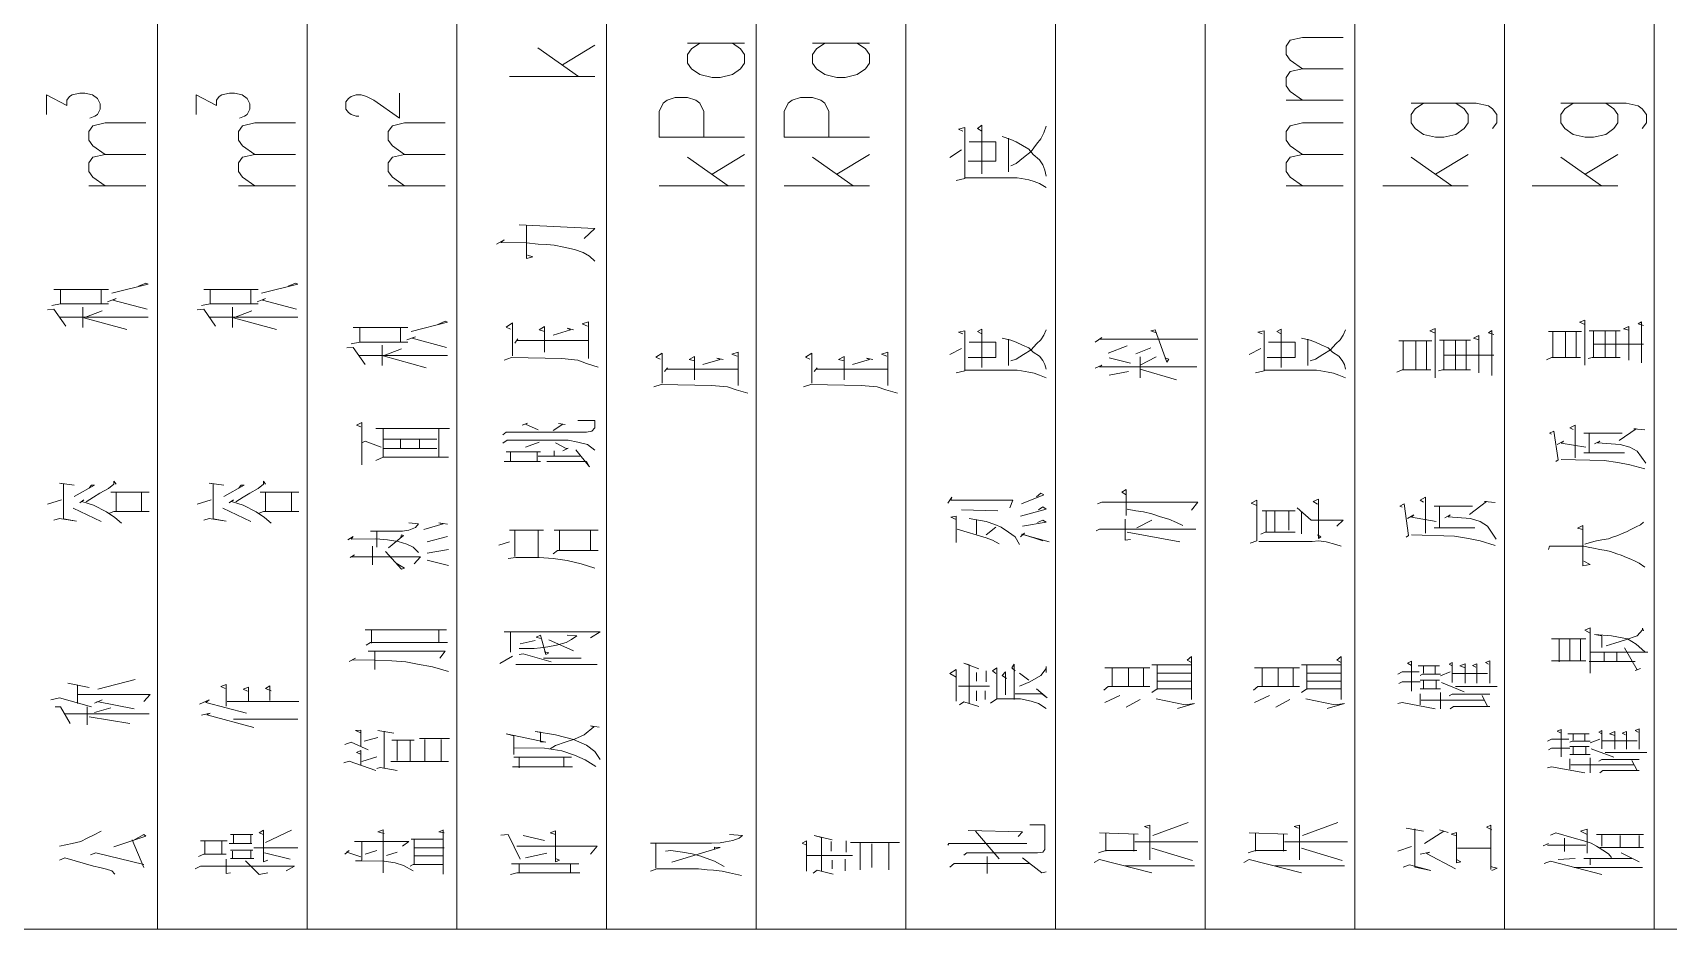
# Model space of a CAD drawing. Header units: millimetres. Extents: x 0 to 829, y 0 to 586.
# Drawn here: x 109.6 to 185, y 427.9 to 469.2 of the extents above; entities that cross this region are included whole.
import ezdxf

# ---------------------------------------------------------------- set-up
doc = ezdxf.new("R2010")
doc.units = ezdxf.units.MM

msp = doc.modelspace()

# ---------------------------------------------------------------- linework, layer by layer
at = {"color": 0, "lineweight": 0}
for points in [[(129.155472, 575.772139), (129.155472, 427.887694)], [(184.365194, 575.772139), (184.365194, 427.887694)], [(115.351278, 501.829917), (115.351278, 427.887694)], [(122.255139, 501.829917), (122.255139, 427.887694)], [(136.055806, 501.829917), (136.055806, 427.887694)], [(142.959667, 501.829917), (142.959667, 427.887694)], [(149.86, 501.829917), (149.86, 427.887694)], [(156.760333, 501.829917), (156.760333, 427.887694)], [(163.660667, 501.829917), (163.660667, 427.887694)], [(170.564528, 501.829917), (170.564528, 427.887694)], [(177.464861, 501.829917), (177.464861, 427.887694)], [(132.894917, 468.53475), (134.771694, 467.218889)], [(134.020278, 467.744528), (135.523111, 468.665278)], [(139.79525, 468.749944), (142.423444, 468.749944)], [(140.359694, 468.749944), (139.982222, 468.488889), (139.79525, 468.224306), (139.79525, 467.832722), (139.982222, 467.568139), (140.359694, 467.307083), (140.924139, 467.173028), (141.298083, 467.173028), (141.862528, 467.307083), (142.236472, 467.568139), (142.423444, 467.832722), (142.423444, 468.224306), (142.236472, 468.488889), (141.862528, 468.749944)], [(145.559639, 468.749944), (148.187833, 468.749944)], [(146.120556, 468.749944), (145.746611, 468.488889), (145.559639, 468.224306), (145.559639, 467.832722), (145.746611, 467.568139), (146.120556, 467.307083), (146.685, 467.173028), (147.058944, 467.173028), (147.623389, 467.307083), (148.000861, 467.568139), (148.187833, 467.832722), (148.187833, 468.224306), (148.000861, 468.488889), (147.623389, 468.749944)], [(168.151528, 467.568139), (167.590611, 467.96325), (167.400111, 468.224306), (167.400111, 468.619417), (167.590611, 468.884), (168.151528, 469.014528), (170.031833, 469.014528)], [(135.523111, 467.218889), (131.579056, 467.218889)], [(168.151528, 466.12175), (167.590611, 466.516861), (167.400111, 466.781444), (167.400111, 467.173028), (167.590611, 467.437611), (168.151528, 467.568139), (170.031833, 467.568139)], [(110.239528, 465.465583), (110.239528, 466.368694), (111.177917, 465.874806), (111.177917, 466.12175), (111.294333, 466.287556), (111.414278, 466.368694), (111.763528, 466.449833), (111.999889, 466.449833), (112.352667, 466.368694), (112.5855, 466.202889), (112.705444, 465.955944), (112.705444, 465.712528), (112.5855, 465.465583), (112.469083, 465.380917), (112.232722, 465.299778)], [(117.139861, 465.465583), (117.139861, 466.368694), (118.07825, 465.874806), (118.07825, 466.12175), (118.198194, 466.287556), (118.314611, 466.368694), (118.667389, 466.449833), (118.900222, 466.449833), (119.253, 466.368694), (119.489361, 466.202889), (119.605778, 465.955944), (119.605778, 465.712528), (119.489361, 465.465583), (119.369417, 465.380917), (119.136583, 465.299778)], [(124.629333, 465.380917), (124.512917, 465.380917), (124.276556, 465.465583), (124.160139, 465.546722), (124.040194, 465.712528), (124.040194, 466.040611), (124.160139, 466.202889), (124.276556, 466.287556), (124.512917, 466.368694), (124.74575, 466.368694), (124.982111, 466.287556), (125.331361, 466.12175), (126.506111, 465.299778), (126.506111, 466.449833)], [(142.423444, 464.414306), (138.482917, 464.414306), (138.482917, 465.596111), (138.669889, 465.991222), (138.856861, 466.12175), (139.230806, 466.252278), (139.79525, 466.252278), (140.172722, 466.12175), (140.359694, 465.991222), (140.546667, 465.596111), (140.546667, 464.414306)], [(148.187833, 464.414306), (144.243778, 464.414306), (144.243778, 465.596111), (144.43075, 465.991222), (144.617722, 466.12175), (144.995194, 466.252278), (145.559639, 466.252278), (145.933583, 466.12175), (146.120556, 465.991222), (146.307528, 465.596111), (146.307528, 464.414306)], [(170.031833, 466.12175), (167.400111, 466.12175)], [(173.1645, 465.991222), (176.166639, 465.991222), (176.731083, 465.860694), (176.918056, 465.726639), (177.108556, 465.465583), (177.108556, 465.070472), (176.918056, 464.809417)], [(173.725417, 465.991222), (173.351472, 465.726639), (173.1645, 465.465583), (173.1645, 465.070472), (173.351472, 464.809417), (173.725417, 464.544833), (174.289861, 464.414306), (174.667333, 464.414306), (175.22825, 464.544833), (175.605722, 464.809417), (175.792694, 465.070472), (175.792694, 465.465583), (175.605722, 465.726639), (175.22825, 465.991222)], [(180.064833, 465.991222), (183.0705, 465.991222), (183.631417, 465.860694), (183.821917, 465.726639), (184.008889, 465.465583), (184.008889, 465.070472), (183.821917, 464.809417)], [(180.629278, 465.991222), (180.251806, 465.726639), (180.064833, 465.465583), (180.064833, 465.070472), (180.251806, 464.809417), (180.629278, 464.544833), (181.190194, 464.414306), (181.567667, 464.414306), (182.132111, 464.544833), (182.506056, 464.809417), (182.693028, 465.070472), (182.693028, 465.465583), (182.506056, 465.726639), (182.132111, 465.991222)], [(112.941806, 463.624083), (112.377361, 464.019194), (112.190389, 464.283778), (112.190389, 464.675361), (112.377361, 464.939944), (112.941806, 465.070472), (114.818583, 465.070472)], [(119.842139, 463.624083), (119.277694, 464.019194), (119.090722, 464.283778), (119.090722, 464.675361), (119.277694, 464.939944), (119.842139, 465.070472), (121.722444, 465.070472)], [(126.742472, 463.624083), (126.181556, 464.019194), (125.994583, 464.283778), (125.994583, 464.675361), (126.181556, 464.939944), (126.742472, 465.070472), (128.622778, 465.070472)], [(152.184806, 462.410528), (152.579917, 462.512833), (152.579917, 464.858806), (152.283583, 464.791778), (152.481139, 464.685944)], [(153.370139, 462.720972), (153.370139, 464.964639), (153.172583, 464.823528), (153.370139, 464.685944)], [(154.700111, 463.098444), (154.947056, 463.204278), (155.292778, 463.479444), (155.634972, 463.754611), (155.881917, 464.100333), (156.079472, 464.340222), (156.227639, 464.618917), (156.326417, 464.929361)], [(168.151528, 463.624083), (167.590611, 464.019194), (167.400111, 464.283778), (167.400111, 464.675361), (167.590611, 464.939944), (168.151528, 465.070472), (170.031833, 465.070472)], [(152.728083, 463.306583), (154.008667, 463.306583), (154.008667, 464.202639), (152.777472, 464.202639)], [(154.305, 464.446056), (154.700111, 464.308472), (154.947056, 464.202639), (155.243389, 464.029778), (155.536194, 463.860444), (155.73375, 463.617028), (156.030083, 463.377139), (156.17825, 463.133722), (156.277028, 462.893833), (156.326417, 462.615139)], [(154.601333, 462.823278), (154.601333, 464.3755)], [(112.941806, 462.177694), (112.377361, 462.572806), (112.190389, 462.837389), (112.190389, 463.228972), (112.377361, 463.493556), (112.941806, 463.624083), (114.818583, 463.624083)], [(119.842139, 462.177694), (119.277694, 462.572806), (119.090722, 462.837389), (119.090722, 463.228972), (119.277694, 463.493556), (119.842139, 463.624083), (121.722444, 463.624083)], [(126.742472, 462.177694), (126.181556, 462.572806), (125.994583, 462.837389), (125.994583, 463.228972), (126.181556, 463.493556), (126.742472, 463.624083), (128.622778, 463.624083)], [(139.79525, 463.493556), (141.672028, 462.177694)], [(140.924139, 462.703333), (142.423444, 463.624083)], [(145.559639, 463.493556), (147.436417, 462.177694)], [(146.685, 462.703333), (148.187833, 463.624083)], [(151.888472, 463.479444), (152.43175, 463.825167)], [(168.151528, 462.177694), (167.590611, 462.572806), (167.400111, 462.837389), (167.400111, 463.228972), (167.590611, 463.493556), (168.151528, 463.624083), (170.031833, 463.624083)], [(173.1645, 463.493556), (175.041278, 462.177694)], [(174.289861, 462.703333), (175.792694, 463.624083)], [(180.064833, 463.493556), (181.941611, 462.177694)], [(181.190194, 462.703333), (182.693028, 463.624083)], [(152.579917, 462.548111), (154.996444, 462.548111), (155.194, 462.512833), (155.536194, 462.442278), (155.783139, 462.37525), (156.030083, 462.272944), (156.326417, 462.100083)], [(114.818583, 462.177694), (112.190389, 462.177694)], [(121.722444, 462.177694), (119.090722, 462.177694)], [(128.622778, 462.177694), (125.994583, 462.177694)], [(142.423444, 462.177694), (138.482917, 462.177694)], [(148.187833, 462.177694), (144.243778, 462.177694)], [(170.031833, 462.177694), (167.400111, 462.177694)], [(175.792694, 462.177694), (171.848639, 462.177694)], [(182.693028, 462.177694), (178.748972, 462.177694)], [(132.023556, 460.378528), (135.523111, 460.205667), (135.029222, 459.736472)], [(132.418667, 458.974472), (132.665611, 458.900389), (132.369278, 458.826306), (132.369278, 460.353833)], [(130.989917, 459.489528), (131.332111, 459.687083), (131.183944, 459.563611), (132.369278, 459.538917), (132.912556, 459.489528), (133.304139, 459.464833), (133.649861, 459.440139), (134.094361, 459.341361), (134.58825, 459.242583), (134.979833, 459.097944), (135.276167, 458.925083), (135.523111, 458.702833)], [(110.482944, 456.656722), (110.874528, 456.727278), (113.0935, 456.727278), (112.747778, 456.727278), (112.747778, 457.394028), (113.0935, 457.394028), (110.578194, 457.394028), (110.874528, 457.394028), (110.874528, 456.727278)], [(113.241667, 457.221167), (114.917361, 457.640972), (114.818583, 457.690361), (114.472861, 457.542194)], [(117.383278, 456.656722), (117.778389, 456.727278), (119.993833, 456.727278), (119.651639, 456.727278), (119.651639, 457.394028), (119.993833, 457.394028), (117.482056, 457.394028), (117.778389, 457.394028), (117.778389, 456.727278)], [(120.142, 457.221167), (121.817694, 457.640972), (121.722444, 457.690361), (121.376722, 457.542194)], [(110.285389, 456.459167), (110.578194, 456.483861), (111.121472, 455.693639)], [(111.911694, 455.64425), (111.911694, 456.582639), (111.911694, 456.113444), (110.825139, 456.113444), (114.917361, 456.113444)], [(113.933111, 455.545472), (111.961083, 456.08875), (112.797167, 456.409778)], [(113.044111, 456.826056), (113.439222, 456.974222), (113.291056, 456.900139), (114.867972, 456.483861)], [(117.185722, 456.459167), (117.482056, 456.483861), (118.021806, 455.693639)], [(118.812028, 455.64425), (118.812028, 456.582639), (118.812028, 456.113444), (117.729, 456.113444), (121.817694, 456.113444)], [(120.833444, 455.545472), (118.861417, 456.08875), (119.701028, 456.409778)], [(119.944444, 456.826056), (120.339556, 456.974222), (120.191389, 456.900139), (121.768306, 456.483861)], [(124.283611, 454.892833), (124.678722, 454.966917), (126.897694, 454.966917), (126.551972, 454.966917), (126.551972, 455.633667), (126.897694, 455.633667), (124.382389, 455.633667), (124.678722, 455.633667), (124.678722, 454.966917)], [(127.045861, 455.460806), (128.721556, 455.880611), (128.622778, 455.93), (128.277056, 455.781833)], [(131.727222, 454.328389), (131.727222, 455.855917), (131.430889, 455.658361), (131.628444, 455.559583)], [(131.826, 454.917528), (131.974167, 455.115083), (131.924778, 455.041), (135.226778, 455.041), (135.226778, 454.204917), (135.226778, 455.905306), (134.930444, 455.806528), (135.177389, 455.70775)], [(133.205361, 454.50125), (133.205361, 455.683056), (132.958417, 455.534889), (133.205361, 455.460806)], [(133.600472, 455.287944), (134.390694, 455.534889), (134.242528, 455.608972), (134.538861, 455.534889)], [(153.370139, 453.799222), (153.370139, 455.563111), (153.172583, 455.45375), (153.370139, 455.344389)], [(167.170806, 453.799222), (167.170806, 455.563111), (166.97325, 455.45375), (167.170806, 455.344389)], [(174.268694, 453.312389), (174.268694, 455.587806), (174.02175, 455.478444), (174.268694, 455.372611)], [(181.172556, 453.908583), (181.172556, 455.979389), (180.925611, 455.880611), (181.172556, 455.781833)], [(181.320722, 454.204917), (181.51475, 454.254306), (182.798861, 454.254306), (182.601306, 454.254306), (182.601306, 455.4855), (182.798861, 455.4855), (181.370111, 455.4855), (181.564139, 455.4855), (181.564139, 454.254306), (182.107417, 454.254306), (182.107417, 455.4855), (182.107417, 454.868139), (181.564139, 454.868139), (183.881889, 454.868139), (183.193972, 454.868139), (183.193972, 454.130833), (183.193972, 455.683056), (182.947028, 455.584278), (183.193972, 455.510194)], [(183.783111, 454.007361), (183.783111, 455.905306), (183.634944, 455.806528), (183.881889, 455.732444)], [(125.712361, 453.883889), (125.712361, 454.822278), (125.712361, 454.353083), (124.629333, 454.353083), (128.721556, 454.353083)], [(126.848306, 455.065694), (127.243417, 455.213861), (127.09525, 455.139778), (128.672167, 454.7235)], [(152.184806, 453.555806), (152.579917, 453.636944), (152.579917, 455.478444), (152.283583, 455.425528), (152.481139, 455.344389)], [(152.728083, 454.261361), (154.008667, 454.261361), (154.008667, 454.963389), (152.777472, 454.963389)], [(154.305, 455.153889), (154.700111, 455.048056), (154.947056, 454.963389), (155.243389, 454.829333), (155.536194, 454.695278), (155.73375, 454.504778), (156.030083, 454.314278), (156.17825, 454.123778), (156.277028, 453.933278), (156.326417, 453.718083)], [(154.601333, 453.880361), (154.601333, 455.100972)], [(154.700111, 454.099083), (154.947056, 454.180222), (155.292778, 454.395417), (155.634972, 454.614139), (155.881917, 454.88225), (156.079472, 455.07275), (156.227639, 455.291472), (156.326417, 455.534889)], [(158.594778, 454.963389), (158.891111, 455.182111), (158.792333, 455.100972), (163.325528, 455.100972)], [(159.183917, 454.448333), (160.072917, 454.801111)], [(161.798, 454.233139), (161.995556, 454.180222), (161.896778, 454.042639), (161.3535, 455.534889), (161.155944, 455.478444), (161.402889, 455.397306)], [(165.989, 453.555806), (166.384111, 453.636944), (166.384111, 455.478444), (166.087778, 455.425528), (166.285333, 455.344389)], [(166.52875, 454.261361), (167.812861, 454.261361), (167.812861, 454.963389), (166.578139, 454.963389)], [(168.109194, 455.153889), (168.500778, 455.048056), (168.747722, 454.963389), (169.044056, 454.829333), (169.340389, 454.695278), (169.537944, 454.504778), (169.834278, 454.314278), (169.982444, 454.123778), (170.081222, 453.933278), (170.130611, 453.718083)], [(168.402, 453.880361), (168.402, 455.100972)], [(168.500778, 454.099083), (168.747722, 454.180222), (169.093444, 454.395417), (169.439167, 454.614139), (169.686111, 454.88225), (169.883667, 455.07275), (170.031833, 455.291472), (170.130611, 455.534889)], [(172.494222, 453.584028), (172.741167, 453.689861), (174.071139, 453.689861), (173.877111, 453.689861), (173.877111, 455.019833), (174.120528, 455.019833), (172.593, 455.019833), (172.790556, 455.019833), (172.790556, 453.689861), (172.790556, 455.019833), (173.383222, 455.019833), (173.383222, 453.689861)], [(174.416861, 453.636944), (174.614417, 453.689861), (175.895, 453.689861), (175.700972, 453.689861), (175.700972, 455.048056), (175.895, 455.048056), (174.46625, 455.048056), (174.663806, 455.048056), (174.663806, 453.689861), (175.207083, 453.689861), (175.207083, 455.048056), (175.207083, 454.367194), (174.663806, 454.367194), (176.981556, 454.367194), (176.290111, 454.367194), (176.290111, 453.555806), (176.290111, 455.26325), (176.043167, 455.153889), (176.290111, 455.07275)], [(176.882778, 453.418222), (176.882778, 455.506667), (176.734611, 455.397306), (176.981556, 455.316167)], [(179.398083, 454.155528), (179.6415, 454.254306), (180.975, 454.254306), (180.777444, 454.254306), (180.777444, 455.460806), (181.024389, 455.460806), (179.496861, 455.460806), (179.690889, 455.460806), (179.690889, 454.254306), (179.690889, 455.460806), (180.283556, 455.460806), (180.283556, 454.254306)], [(124.086056, 454.698806), (124.382389, 454.7235), (124.925667, 453.933278)], [(127.733778, 453.785111), (125.76175, 454.328389), (126.601361, 454.649417)], [(131.332111, 454.130833), (131.677833, 454.254306), (133.995583, 454.204917), (134.736417, 454.130833), (135.128, 453.982667), (135.671278, 453.809806)], [(138.627556, 453.076028), (138.627556, 454.451861), (138.33475, 454.271944), (138.532306, 454.18375)], [(138.726333, 453.608722), (138.8745, 453.785111), (138.825111, 453.718083), (142.130639, 453.718083), (142.130639, 452.963139), (142.130639, 454.494194), (141.834306, 454.406), (142.08125, 454.317806)], [(140.109222, 453.23125), (140.109222, 454.296639), (139.862278, 454.162583), (140.109222, 454.095556)], [(140.500806, 453.940333), (141.291028, 454.162583), (141.142861, 454.229611), (141.439194, 454.162583)], [(145.531417, 453.076028), (145.531417, 454.451861), (145.235083, 454.271944), (145.432639, 454.18375)], [(145.630194, 453.608722), (145.778361, 453.785111), (145.728972, 453.718083), (149.030972, 453.718083), (149.030972, 452.963139), (149.030972, 454.494194), (148.734639, 454.406), (148.981583, 454.317806)], [(147.009556, 453.23125), (147.009556, 454.296639), (146.762611, 454.162583), (147.009556, 454.095556)], [(147.404667, 453.940333), (148.191361, 454.162583), (148.043194, 454.229611), (148.339528, 454.162583)], [(151.888472, 454.395417), (152.43175, 454.667056)], [(159.233306, 454.233139), (160.221083, 453.989722)], [(160.468028, 454.423639), (161.155944, 454.695278)], [(160.665583, 453.312389), (160.665583, 454.286056)], [(160.665583, 453.908583), (161.402889, 454.286056)], [(165.692667, 454.395417), (166.235944, 454.667056)], [(152.579917, 453.665167), (154.996444, 453.665167), (155.194, 453.636944), (155.536194, 453.584028), (155.783139, 453.527583), (156.030083, 453.446444), (156.326417, 453.312389)], [(158.594778, 453.771), (158.891111, 453.908583), (158.792333, 453.827444), (163.276139, 453.827444)], [(159.233306, 453.446444), (160.122306, 453.608722)], [(160.665583, 453.718083), (162.341278, 453.23125)], [(166.384111, 453.665167), (168.797111, 453.665167), (168.994667, 453.636944), (169.340389, 453.584028), (169.587333, 453.527583), (169.834278, 453.446444), (170.130611, 453.312389)], [(138.235972, 452.899639), (138.578167, 453.009), (140.895917, 452.963139), (141.63675, 452.899639), (142.031861, 452.765583), (142.571611, 452.610361)], [(145.136306, 452.899639), (145.482028, 453.009), (147.799778, 452.963139), (148.537083, 452.899639), (148.932194, 452.765583), (149.475472, 452.610361)], [(124.7775, 449.311889), (124.7775, 451.259222), (124.530556, 451.13575), (124.728111, 451.061667)], [(131.282722, 450.69125), (131.430889, 450.814722), (135.128, 450.814722), (135.374944, 450.864111), (135.523111, 451.012278), (135.523111, 451.358), (134.736417, 451.358)], [(132.171722, 451.13575), (132.418667, 451.234528), (132.319889, 451.185139), (132.912556, 450.9135)], [(133.600472, 450.888806), (134.044972, 451.185139), (133.847417, 451.209833), (134.14375, 451.160444)], [(180.728056, 449.632917), (180.728056, 451.13575), (180.481111, 451.012278), (180.629278, 450.938194)], [(124.7775, 450.324361), (124.925667, 450.398444), (125.662972, 450.126806)], [(125.419556, 449.509444), (125.76175, 449.657611), (128.770944, 449.657611), (128.326444, 449.657611), (128.326444, 450.987583), (128.820333, 450.987583), (125.419556, 450.987583), (125.76175, 450.987583), (125.76175, 449.657611), (125.76175, 450.052722), (128.227667, 450.052722), (127.437444, 450.052722), (127.437444, 450.493694), (128.227667, 450.493694), (125.76175, 450.493694), (126.551972, 450.493694), (126.551972, 450.052722)], [(131.282722, 450.299667), (131.480278, 450.447833), (134.291917, 450.447833), (134.736417, 450.349056), (135.177389, 450.250278), (135.523111, 449.978639)], [(132.319889, 450.126806), (132.958417, 450.349056)], [(134.044972, 449.953944), (134.291917, 450.077417), (134.193139, 450.052722), (133.69925, 450.324361)], [(179.839056, 449.460056), (179.937833, 449.534139), (179.740278, 450.864111), (179.54625, 450.765333), (179.6415, 450.715944)], [(179.888444, 450.250278), (180.184778, 450.398444), (180.086, 450.299667), (181.221944, 450.126806)], [(182.996417, 449.855167), (181.123167, 449.855167), (181.370111, 449.855167), (181.370111, 450.765333), (181.123167, 450.765333), (182.897639, 450.765333)], [(181.613528, 450.274972), (181.860472, 450.398444), (181.761694, 450.324361), (182.798861, 450.250278), (183.243361, 450.126806), (183.585556, 449.92925), (183.980667, 449.385972)], [(182.749472, 450.423139), (183.536167, 450.962889), (183.437389, 450.962889), (183.931278, 450.9135)], [(131.332111, 449.460056), (133.007806, 449.460056), (132.863167, 449.460056), (132.863167, 449.904556), (133.007806, 449.904556), (131.430889, 449.904556), (131.628444, 449.904556), (131.628444, 449.460056)], [(132.912556, 449.707), (134.831667, 449.707), (133.649861, 449.707), (133.649861, 449.953944)], [(133.304139, 449.460056), (135.128, 449.460056), (135.276167, 449.213111), (134.637639, 450.003333)], [(180.086, 449.558833), (182.058028, 449.509444), (182.700083, 449.410667), (183.243361, 449.311889), (183.931278, 449.114333)], [(110.578194, 446.761306), (110.825139, 446.835389), (111.615361, 446.711917), (111.022694, 446.810694), (111.022694, 448.437), (110.825139, 448.461694), (111.516583, 448.362917)], [(111.516583, 447.844333), (112.451444, 448.362917), (112.306806, 448.362917), (112.208028, 448.239444)], [(112.059861, 447.597389), (112.405583, 447.819639), (112.698389, 447.9925), (113.0935, 448.21475), (113.340444, 448.412306), (113.340444, 448.560472), (113.439222, 448.412306)], [(113.142889, 447.082333), (113.340444, 447.156417), (114.96675, 447.156417), (114.621028, 447.156417), (114.621028, 448.041889), (114.96675, 448.041889), (113.192278, 448.041889), (113.439222, 448.041889), (113.439222, 447.181111)], [(117.482056, 446.761306), (117.729, 446.835389), (118.515694, 446.711917), (117.926556, 446.810694), (117.926556, 448.437), (117.729, 448.461694), (118.416917, 448.362917)], [(118.416917, 447.844333), (119.355306, 448.362917), (119.207139, 448.362917), (119.108361, 448.239444)], [(118.960194, 447.597389), (119.305917, 447.819639), (119.60225, 447.9925), (119.993833, 448.21475), (120.240778, 448.412306), (120.240778, 448.560472), (120.339556, 448.412306)], [(120.043222, 447.082333), (120.240778, 447.156417), (121.867083, 447.156417), (121.524889, 447.156417), (121.524889, 448.041889), (121.867083, 448.041889), (120.092611, 448.041889), (120.339556, 448.041889), (120.339556, 447.181111)], [(160.023528, 446.969444), (160.023528, 448.161833), (159.825972, 448.052472), (160.023528, 447.918417)], [(110.285389, 447.498611), (110.923917, 447.696167)], [(111.467194, 447.304583), (112.747778, 446.687222)], [(111.763528, 447.548), (111.961083, 447.696167), (111.862306, 447.622083), (112.405583, 447.449222), (112.994722, 447.131722), (113.389833, 446.884778), (113.686167, 446.613139)], [(117.185722, 447.498611), (117.827778, 447.696167)], [(118.367528, 447.304583), (119.651639, 446.687222)], [(118.663861, 447.548), (118.861417, 447.696167), (118.762639, 447.622083), (119.305917, 447.449222), (119.895056, 447.131722), (120.290167, 446.884778), (120.5865, 446.613139)], [(151.789694, 447.537417), (151.98725, 447.809056), (151.937861, 447.671472), (154.798889, 447.671472), (154.650722, 447.322222)], [(155.144611, 446.941222), (156.326417, 447.265778), (156.17825, 447.375139), (155.980694, 447.237556)], [(155.194, 447.509194), (156.227639, 447.918417), (156.079472, 447.999556), (155.881917, 447.837278)], [(158.693556, 447.509194), (158.891111, 447.590333), (163.325528, 447.590333), (163.029194, 447.212861)], [(160.072917, 447.265778), (160.468028, 447.184639), (160.81375, 447.131722), (161.205333, 447.050583), (161.600444, 446.913), (161.995556, 446.807167), (162.341278, 446.641361), (162.637611, 446.507306)], [(165.742056, 445.692389), (166.038389, 445.80175), (166.038389, 447.671472), (165.791444, 447.537417), (166.038389, 447.428056)], [(167.911639, 447.322222), (168.550167, 446.750722), (170.031833, 446.750722), (169.7355, 446.479083)], [(168.8465, 446.073389), (168.994667, 445.99225), (168.895889, 445.911111), (168.895889, 447.727917), (168.648944, 447.618556), (168.8465, 447.4845)], [(172.938722, 445.964028), (173.0375, 446.045167), (172.839944, 447.509194), (172.642389, 447.403361), (172.741167, 447.346917)], [(173.827722, 446.154528), (173.827722, 447.809056), (173.580778, 447.671472), (173.728944, 447.590333)], [(176.092556, 446.397944), (174.219306, 446.397944), (174.46625, 446.397944), (174.46625, 447.403361), (174.219306, 447.403361), (175.993778, 447.403361)], [(175.849139, 447.022361), (176.635833, 447.618556), (176.537056, 447.618556), (177.030944, 447.565639)], [(125.468944, 445.505417), (125.468944, 446.242722), (125.172611, 446.242722), (126.65075, 446.242722), (126.947083, 446.292111), (127.243417, 446.415583), (127.388056, 446.588444), (126.947083, 446.637833)], [(127.635, 446.316806), (128.524, 446.588444), (128.326444, 446.637833), (128.721556, 446.56375)], [(152.184806, 445.720611), (152.184806, 446.941222), (151.937861, 446.888306), (152.184806, 446.778944)], [(152.43175, 447.237556), (154.107444, 447.184639)], [(152.777472, 446.831861), (153.564167, 446.697806), (153.959278, 446.560222), (154.255611, 446.426167), (154.601333, 446.207444), (154.897667, 445.99225), (155.095222, 445.639472)], [(153.123194, 446.101611), (153.123194, 446.778944)], [(155.243389, 446.479083), (156.326417, 446.669583), (156.17825, 446.750722), (155.931306, 446.641361)], [(160.221083, 445.858194), (159.974139, 445.829972), (159.974139, 446.807167)], [(160.517417, 446.397944), (161.205333, 446.750722)], [(166.285333, 447.184639), (167.812861, 447.184639)], [(166.482889, 446.235667), (166.482889, 447.156417)], [(166.874472, 446.235667), (166.874472, 447.156417)], [(167.516528, 446.288583), (167.516528, 447.184639)], [(168.109194, 446.126306), (168.109194, 447.156417)], [(172.988111, 446.831861), (173.284444, 446.994139), (173.185667, 446.888306), (174.318083, 446.697806)], [(174.713194, 446.860083), (174.960139, 446.994139), (174.861361, 446.913), (175.895, 446.831861), (176.3395, 446.697806), (176.685222, 446.479083), (177.080333, 445.882889)], [(181.123167, 444.863361), (181.4195, 444.715194), (181.073778, 444.641111), (181.073778, 446.514361), (180.826833, 446.390889), (181.073778, 446.316806)], [(181.172556, 445.653583), (181.4195, 445.727667), (181.712306, 445.80175), (181.95925, 445.851139), (182.255583, 445.900528), (182.453139, 445.974611), (182.700083, 446.048694), (182.897639, 446.143944), (183.095194, 446.218028), (183.29275, 446.316806), (183.536167, 446.440278), (183.733722, 446.539056), (183.881889, 446.662528)], [(124.135444, 445.851139), (124.382389, 445.999306), (124.283611, 445.875833), (125.419556, 445.900528), (125.959306, 445.851139), (126.453194, 445.777056), (126.848306, 445.653583), (127.144639, 445.505417), (127.388056, 445.258472)], [(126.008694, 445.480722), (126.700139, 446.048694), (126.601361, 446.073389), (126.551972, 445.925222)], [(127.783167, 445.752361), (128.721556, 445.999306)], [(131.085167, 445.604194), (131.579056, 445.752361)], [(131.826, 445.085611), (131.826, 446.292111), (131.579056, 446.292111), (133.155972, 446.292111), (132.912556, 446.292111), (132.912556, 445.036222)], [(133.600472, 445.209083), (133.798028, 445.35725), (135.671278, 445.35725), (135.325556, 445.35725), (135.325556, 446.292111), (135.671278, 446.292111), (133.649861, 446.292111), (133.896806, 446.292111), (133.896806, 445.35725)], [(152.234194, 446.345028), (153.564167, 445.939333), (153.8605, 445.829972), (154.156833, 445.667694)], [(153.564167, 446.073389), (154.008667, 446.426167)], [(155.144611, 445.99225), (155.338639, 446.154528), (155.243389, 446.101611), (156.17825, 445.80175)], [(155.194, 446.101611), (156.474583, 445.748833)], [(158.644167, 446.263889), (158.792333, 446.345028), (163.22675, 446.345028)], [(160.072917, 446.207444), (162.489444, 445.748833)], [(166.137167, 445.773528), (168.109194, 445.773528), (168.599556, 445.773528), (168.895889, 445.80175), (169.241611, 445.748833), (169.686111, 445.639472), (169.933056, 445.558333)], [(166.235944, 446.101611), (166.4335, 446.207444), (167.812861, 446.207444)], [(173.185667, 446.073389), (175.157694, 446.020472), (175.79975, 445.911111), (176.3395, 445.80175), (177.030944, 445.586556)], [(124.234222, 445.036222), (124.431778, 445.159694)], [(125.271389, 444.6905), (125.271389, 445.554806), (125.271389, 445.060917), (124.333, 445.060917), (127.486833, 445.060917), (127.194028, 444.739889)], [(126.354417, 444.764583), (126.749528, 444.542333), (126.601361, 444.492944), (125.860528, 445.307861)], [(127.783167, 445.233778), (128.770944, 445.406639)], [(131.529667, 444.986833), (131.875389, 445.036222), (132.958417, 445.036222), (133.600472, 444.986833), (134.242528, 444.888056), (134.881056, 444.739889), (135.523111, 444.542333)], [(179.496861, 445.406639), (179.54625, 445.554806), (181.123167, 445.554806), (181.320722, 445.505417), (181.564139, 445.456028), (181.860472, 445.406639), (182.156806, 445.35725), (182.354361, 445.307861), (182.650694, 445.209083), (182.84825, 445.135), (183.095194, 445.036222), (183.29275, 444.962139), (183.486778, 444.863361), (183.684333, 444.764583), (183.931278, 444.591722)], [(127.783167, 444.91275), (128.770944, 444.665806)], [(124.975056, 440.982806), (125.172611, 441.106278), (128.721556, 441.106278), (128.326444, 441.106278), (128.326444, 441.698944), (128.672167, 441.698944), (124.925667, 441.698944), (125.222, 441.698944), (125.222, 441.081583)], [(131.332111, 441.600167), (135.770056, 441.600167), (135.325556, 441.328528)], [(131.628444, 440.661778), (131.628444, 441.624861)], [(132.023556, 440.834639), (132.319889, 440.834639), (132.715, 440.834639), (133.007806, 440.859333), (133.353528, 440.908722), (133.748639, 440.982806), (134.193139, 441.106278), (134.440083, 441.254444), (134.687028, 441.427306), (134.242528, 441.452)], [(133.205361, 440.686472), (133.402917, 440.637083), (133.25475, 440.563), (133.007806, 441.452), (132.813778, 441.353222), (133.007806, 441.303833)], [(133.402917, 441.22975), (134.538861, 440.735861)], [(179.6415, 440.266667), (181.221944, 440.266667), (180.975, 440.266667), (180.975, 441.279139), (181.221944, 441.279139), (179.6415, 441.279139), (179.987222, 441.279139), (179.987222, 440.217278)], [(180.481111, 440.266667), (180.481111, 441.254444)], [(181.4195, 439.702222), (181.4195, 441.794194), (181.172556, 441.67425), (181.4195, 441.550778)], [(181.95925, 440.884028), (181.95925, 441.427306), (181.613528, 441.476694), (182.40375, 441.427306), (183.144583, 441.279139), (183.536167, 441.032194), (183.931278, 440.686472)], [(182.156806, 440.958111), (182.551917, 441.081583), (183.045806, 441.22975), (183.585556, 441.427306), (183.8325, 441.698944), (183.8325, 441.773028), (183.881889, 441.649556)], [(125.370167, 439.875083), (125.370167, 440.711167), (125.073833, 440.711167), (128.622778, 440.711167), (128.375833, 440.390139)], [(131.134556, 440.143194), (131.727222, 440.488917)], [(132.023556, 440.563), (132.221111, 440.587694), (133.501694, 440.217278)], [(132.072944, 441.056889), (132.764389, 441.205056)], [(181.370111, 440.241972), (183.486778, 440.241972), (182.058028, 440.241972), (182.058028, 440.661778), (181.4195, 440.661778), (184.079444, 440.661778), (182.650694, 440.661778), (182.650694, 440.217278)], [(183.486778, 439.825694), (183.733722, 439.920944), (183.585556, 439.850389), (182.996417, 440.859333)], [(124.184833, 440.241972), (124.481167, 440.390139), (124.333, 440.316056), (125.370167, 440.291361), (126.156861, 440.266667), (126.798917, 440.217278), (127.342194, 440.1185), (128.030111, 439.995028), (128.770944, 439.776306)], [(131.875389, 440.093806), (135.621889, 440.093806)], [(133.155972, 440.390139), (134.881056, 440.390139)], [(152.184806, 438.400472), (152.184806, 439.8645), (151.888472, 439.677528), (152.184806, 439.511722)], [(152.777472, 438.294639), (152.777472, 440.083222), (152.530528, 440.164361), (153.221972, 439.892722)], [(153.123194, 439.32475), (153.123194, 439.730444)], [(153.564167, 439.296528), (153.564167, 439.811583)], [(154.058056, 438.509833), (154.058056, 439.945639), (153.8605, 439.811583), (154.008667, 439.677528)], [(154.453167, 438.700333), (154.453167, 439.758667), (154.305, 439.596389), (154.502556, 439.458806)], [(154.848278, 438.481611), (154.848278, 440.111444), (154.7495, 439.945639), (154.897667, 439.811583)], [(155.095222, 439.106028), (155.585583, 439.296528), (156.079472, 439.596389), (156.326417, 439.920944), (156.326417, 440.002083), (156.326417, 439.730444), (156.326417, 440.002083)], [(158.989889, 438.915528), (159.183917, 439.081333), (161.106556, 439.081333), (160.81375, 439.081333), (160.81375, 439.945639), (161.106556, 439.945639), (159.039278, 439.945639), (159.381472, 439.945639), (159.381472, 439.106028)], [(160.122306, 439.106028), (160.122306, 439.920944)], [(161.205333, 438.809694), (161.452278, 438.971972), (163.029194, 438.971972), (163.029194, 438.481611), (163.029194, 440.460694), (162.831639, 440.298417), (163.029194, 440.192583)], [(163.029194, 439.32475), (161.452278, 439.32475), (161.452278, 438.94375), (161.452278, 440.083222), (163.029194, 440.083222), (161.205333, 440.083222), (161.501667, 440.083222)], [(165.890222, 438.915528), (166.087778, 439.081333), (168.010417, 439.081333), (167.714083, 439.081333), (167.714083, 439.945639), (168.010417, 439.945639), (165.939611, 439.945639), (166.285333, 439.945639), (166.285333, 439.106028)], [(167.022639, 439.106028), (167.022639, 439.920944)], [(168.109194, 438.809694), (168.356139, 438.971972), (169.933056, 438.971972), (169.933056, 438.481611), (169.933056, 440.460694), (169.7355, 440.298417), (169.933056, 440.192583)], [(169.933056, 439.32475), (168.356139, 439.32475), (168.356139, 438.94375), (168.356139, 440.083222), (169.933056, 440.083222), (168.109194, 440.083222), (168.402, 440.083222)], [(172.543611, 439.649306), (172.741167, 439.758667), (173.531389, 439.758667)], [(173.185667, 438.862611), (173.185667, 440.2455), (172.988111, 440.164361), (173.185667, 440.055)], [(173.482, 440.030306), (174.46625, 440.030306)], [(173.728944, 439.702222), (173.728944, 440.030306)], [(174.268694, 439.677528), (174.268694, 440.030306)], [(174.515639, 439.568167), (174.960139, 439.758667)], [(175.058917, 439.268306), (175.058917, 440.192583), (174.91075, 440.111444), (175.058917, 440.030306)], [(175.651583, 439.243611), (175.651583, 440.136139), (175.404639, 440.030306), (175.651583, 439.945639)], [(176.191333, 439.243611), (176.191333, 440.136139), (175.993778, 440.055), (176.141944, 439.973861)], [(176.784, 439.243611), (176.784, 440.273722), (176.586444, 440.192583), (176.734611, 440.111444)], [(111.22025, 439.233028), (112.208028, 439.035472)], [(111.66475, 438.294639), (111.66475, 439.158944)], [(112.599611, 438.961389), (114.324694, 439.405889)], [(118.515694, 438.171167), (118.515694, 439.183639), (118.26875, 439.084861), (118.466306, 438.986083)], [(118.565083, 438.393417), (121.867083, 438.393417), (119.552861, 438.393417), (119.552861, 439.060167), (119.305917, 438.961389), (119.503472, 438.862611)], [(120.537111, 438.442806), (120.537111, 439.109556), (120.339556, 438.986083), (120.5865, 438.887306)], [(152.283583, 439.106028), (153.712333, 439.106028)], [(154.897667, 438.75325), (156.128861, 438.75325), (156.375806, 438.56275), (155.881917, 438.971972)], [(155.095222, 439.702222), (155.536194, 439.377667)], [(161.452278, 439.702222), (163.029194, 439.702222)], [(168.356139, 439.702222), (169.933056, 439.702222)], [(172.593, 439.215389), (172.741167, 439.296528), (173.580778, 439.296528)], [(173.580778, 439.596389), (173.679556, 439.649306), (174.515639, 439.649306)], [(173.580778, 439.377667), (174.46625, 439.377667)], [(173.580778, 438.971972), (174.515639, 438.971972)], [(173.728944, 438.971972), (173.728944, 439.349444)], [(174.318083, 438.971972), (174.318083, 439.377667)], [(174.565028, 439.268306), (175.602194, 438.834389)], [(175.058917, 439.677528), (176.685222, 439.677528)], [(175.207083, 439.081333), (177.129722, 439.081333)], [(110.433556, 438.4675), (110.825139, 438.566278), (112.306806, 438.146472)], [(111.66475, 438.714444), (115.016139, 438.714444), (114.719806, 438.393417)], [(112.451444, 438.319333), (112.797167, 438.4675)], [(112.550222, 438.393417), (114.278833, 438.051222)], [(117.2845, 438.269944), (117.729, 438.4675), (117.580833, 438.344028), (119.454083, 437.853667)], [(152.332972, 438.238194), (152.530528, 438.375778), (153.221972, 438.157056)], [(153.123194, 438.428694), (153.123194, 438.890833)], [(153.514778, 438.481611), (153.514778, 438.890833)], [(153.761722, 438.319333), (154.058056, 438.509833), (155.144611, 438.509833), (155.634972, 438.400472), (155.980694, 438.294639), (156.326417, 438.075917)], [(159.039278, 438.347556), (159.727194, 438.672111)], [(160.023528, 438.132361), (160.665583, 438.481611)], [(162.390667, 438.075917), (163.177361, 438.294639), (162.736389, 438.238194), (161.402889, 438.509833)], [(165.939611, 438.347556), (166.627528, 438.672111)], [(166.923861, 438.132361), (167.565917, 438.481611)], [(169.291, 438.075917), (170.081222, 438.294639), (169.636722, 438.238194), (168.30675, 438.509833)], [(172.543611, 438.294639), (172.741167, 438.347556), (174.268694, 438.047694)], [(173.580778, 438.238194), (173.580778, 438.75325)], [(173.630167, 438.456917), (176.537056, 438.456917)], [(174.515639, 438.047694), (174.515639, 438.809694)], [(174.91075, 438.647417), (175.058917, 438.728556), (176.784, 438.728556)], [(176.685222, 438.157056), (176.438278, 438.672111)], [(110.627583, 438.146472), (110.874528, 438.146472), (111.319028, 437.384472)], [(111.072083, 437.828972), (114.96675, 437.828972)], [(112.10925, 437.310389), (112.10925, 438.146472)], [(112.208028, 437.680806), (114.081278, 437.384472)], [(112.451444, 437.878361), (113.192278, 438.097083)], [(117.383278, 437.754889), (117.778389, 437.853667), (117.630222, 437.779583), (119.799806, 437.186917)], [(118.861417, 437.582028), (121.817694, 437.582028)], [(174.960139, 438.047694), (175.108306, 438.157056), (176.784, 438.157056)], [(124.728111, 436.336722), (124.728111, 437.077556), (124.481167, 437.052861), (124.728111, 436.954083)], [(124.876278, 436.558972), (125.514806, 436.731833)], [(125.514806, 437.052861), (126.255639, 436.929389)], [(125.811139, 435.327778), (125.811139, 437.028167)], [(131.776611, 435.941611), (131.776611, 436.805917), (131.430889, 436.904694), (133.25475, 436.509583), (133.007806, 436.534278), (133.007806, 436.978778), (132.764389, 437.003472), (133.69925, 436.855306), (134.538861, 436.633056), (135.128, 436.386111), (135.523111, 436.089778), (135.770056, 435.719361)], [(133.452306, 436.21325), (133.69925, 436.361417), (134.14375, 436.509583), (134.58825, 436.65775), (135.029222, 436.855306), (135.473722, 437.225722), (135.325556, 437.275111), (135.720667, 437.201028)], [(180.086, 435.842833), (180.086, 437.10225), (179.888444, 437.028167), (180.086, 436.929389)], [(180.382333, 436.904694), (181.370111, 436.904694)], [(180.629278, 436.608361), (180.629278, 436.904694)], [(181.172556, 436.583667), (181.172556, 436.904694)], [(181.95925, 436.21325), (181.95925, 437.052861), (181.811083, 436.978778), (181.95925, 436.904694)], [(182.551917, 436.188556), (182.551917, 437.003472), (182.304972, 436.904694), (182.551917, 436.830611)], [(183.095194, 436.188556), (183.095194, 437.003472), (182.897639, 436.929389), (183.045806, 436.855306)], [(183.684333, 436.188556), (183.684333, 437.126944), (183.486778, 437.052861), (183.634944, 436.978778)], [(123.987278, 436.410806), (124.283611, 436.509583), (125.073833, 436.163861)], [(124.728111, 435.45125), (124.728111, 436.139167), (124.530556, 436.040389), (124.728111, 435.966306)], [(126.156861, 436.608361), (127.194028, 436.608361)], [(126.403806, 435.669972), (126.403806, 436.608361)], [(126.996472, 435.645278), (126.996472, 436.608361)], [(127.437444, 436.682444), (128.820333, 436.682444)], [(127.684389, 435.645278), (127.684389, 436.633056)], [(128.425222, 435.620583), (128.425222, 436.633056)], [(131.776611, 436.262639), (133.205361, 436.237944), (133.995583, 436.114472), (134.58825, 435.916917), (135.078611, 435.694667), (135.5725, 435.401861)], [(179.447472, 436.558972), (179.6415, 436.65775), (180.431722, 436.65775)], [(179.496861, 436.163861), (179.6415, 436.237944), (180.481111, 436.237944)], [(180.481111, 436.509583), (180.579889, 436.558972), (181.4195, 436.558972)], [(180.481111, 436.312028), (181.370111, 436.312028)], [(180.481111, 435.941611), (181.4195, 435.941611)], [(180.629278, 435.941611), (180.629278, 436.287333)], [(181.221944, 435.941611), (181.221944, 436.312028)], [(181.4195, 436.484889), (181.860472, 436.65775)], [(181.465361, 436.21325), (182.502528, 435.818139)], [(181.95925, 436.583667), (183.585556, 436.583667)], [(182.107417, 436.040389), (184.030056, 436.040389)], [(123.937889, 435.571194), (124.184833, 435.645278), (125.419556, 435.204306)], [(124.7775, 435.620583), (125.468944, 435.842833)], [(125.468944, 435.303083), (125.613583, 435.352472), (126.403806, 435.204306)], [(126.107472, 435.620583), (128.770944, 435.620583)], [(131.727222, 435.377167), (134.489472, 435.377167), (134.094361, 435.377167), (134.094361, 435.818139), (134.440083, 435.818139), (131.776611, 435.818139), (132.023556, 435.818139), (132.023556, 435.327778)], [(179.447472, 435.327778), (179.6415, 435.377167), (181.172556, 435.105528)], [(180.481111, 435.278389), (180.481111, 435.744056)], [(180.5305, 435.475944), (183.437389, 435.475944)], [(181.4195, 435.105528), (181.4195, 435.793444)], [(181.811083, 435.645278), (181.95925, 435.719361), (183.684333, 435.719361)], [(181.860472, 435.105528), (182.008639, 435.204306), (183.684333, 435.204306)], [(183.585556, 435.204306), (183.338611, 435.669972)], [(110.825139, 431.715333), (111.417806, 431.838806), (111.812917, 431.937583), (112.10925, 432.08575), (112.405583, 432.233917), (112.747778, 432.406778)], [(113.340444, 431.690639), (114.818583, 432.184528), (114.719806, 432.258611), (114.229444, 431.986972)], [(118.71325, 432.258611), (119.750417, 432.258611)], [(118.861417, 431.838806), (118.861417, 432.258611)], [(119.651639, 431.8635), (119.651639, 432.233917)], [(120.438333, 431.076806), (120.240778, 431.002722), (120.240778, 432.456167), (120.043222, 432.332694), (120.240778, 432.258611)], [(120.339556, 431.888194), (121.524889, 432.456167)], [(125.76175, 430.484139), (125.76175, 432.480861), (125.514806, 432.382083), (125.811139, 432.308)], [(126.996472, 430.805167), (127.144639, 430.87925), (128.524, 430.87925), (128.524, 430.43475), (128.524, 432.480861), (128.524, 431.270833), (127.194028, 431.270833), (127.194028, 430.903944), (127.194028, 432.036361), (127.194028, 431.64125), (128.474611, 431.64125), (128.573389, 431.64125), (128.524, 431.64125), (128.524, 432.036361), (127.045861, 432.036361), (128.524, 432.036361), (128.524, 432.456167), (128.326444, 432.382083), (128.573389, 432.332694)], [(131.183944, 432.233917), (131.529667, 432.258611), (132.072944, 431.126194)], [(132.221111, 432.209222), (133.205361, 431.986972)], [(133.69925, 431.150889), (133.896806, 431.076806), (133.69925, 431.002722), (133.69925, 432.431472), (133.452306, 432.332694), (133.69925, 432.258611)], [(138.087806, 431.852917), (140.895917, 431.852917), (141.291028, 431.874083), (141.537972, 431.919944), (141.883694, 431.983444), (142.180028, 432.096333), (142.324667, 432.205694), (141.735528, 432.251556)], [(145.975917, 430.565278), (145.975917, 432.1175), (145.630194, 432.205694), (146.466278, 432.008139)], [(152.530528, 431.299056), (152.678694, 431.408417), (155.931306, 431.408417), (156.17825, 431.436639), (156.277028, 431.570694), (156.277028, 432.710167), (155.585583, 432.710167)], [(152.728083, 432.438528), (155.243389, 432.385611), (155.045833, 432.166889)], [(154.156833, 431.136778), (153.073806, 432.410306)], [(158.792333, 432.329167), (160.566806, 432.27625)], [(159.085139, 431.489556), (159.085139, 432.329167)], [(160.36925, 431.489556), (160.36925, 432.27625)], [(161.106556, 431.083861), (161.106556, 432.681944), (160.863139, 432.629028), (161.057167, 432.547889)], [(161.254722, 432.219806), (162.881028, 432.819528)], [(165.692667, 432.329167), (167.467139, 432.27625)], [(165.989, 431.489556), (165.989, 432.329167)], [(167.269583, 431.489556), (167.269583, 432.27625)], [(168.010417, 431.083861), (168.010417, 432.681944), (167.763472, 432.629028), (167.961028, 432.547889)], [(168.158583, 432.219806), (169.784889, 432.819528)], [(172.790556, 430.755778), (173.086889, 430.865139), (174.071139, 430.5935), (173.333833, 430.755778), (173.333833, 432.519667)], [(172.938722, 432.547889), (173.728944, 432.410306)], [(173.778333, 431.842333), (174.663806, 432.410306), (174.46625, 432.46675), (174.861361, 432.357389)], [(175.256472, 431.108556), (175.454028, 431.002722), (175.256472, 430.946278), (175.256472, 432.357389), (175.009528, 432.27625), (175.256472, 432.195111)], [(175.305861, 431.623611), (176.833389, 431.623611), (176.833389, 430.649944), (176.833389, 432.681944), (176.635833, 432.600806), (176.882778, 432.46675)], [(179.592111, 432.233917), (179.839056, 432.332694), (180.678667, 432.08575), (181.123167, 431.962278), (181.465361, 431.8635), (181.712306, 431.715333), (182.008639, 431.542472), (182.255583, 431.369611), (182.40375, 431.200278)], [(181.271333, 431.394306), (181.271333, 432.505556), (180.975, 432.406778), (181.271333, 432.258611)], [(181.712306, 432.258611), (183.881889, 432.258611)], [(181.95925, 431.715333), (181.95925, 432.233917)], [(182.798861, 431.690639), (182.798861, 432.209222)], [(183.684333, 431.690639), (183.684333, 432.209222)], [(112.257417, 431.320222), (112.500833, 431.419), (114.719806, 430.87925)], [(114.719806, 430.731083), (114.180056, 432.011667)], [(117.333889, 431.962278), (118.565083, 431.962278)], [(117.531444, 431.369611), (117.531444, 431.937583)], [(118.318139, 431.369611), (118.318139, 431.962278)], [(118.663861, 431.838806), (119.701028, 431.838806)], [(118.71325, 431.542472), (119.750417, 431.542472)], [(118.812028, 431.150889), (118.812028, 431.493083)], [(119.651639, 431.175583), (119.651639, 431.517778)], [(119.799806, 431.64125), (121.817694, 431.64125)], [(120.290167, 431.419), (121.4755, 431.126194)], [(123.987278, 431.344917), (124.184833, 431.517778), (124.086056, 431.443694), (124.728111, 431.221444)], [(124.7775, 431.076806), (124.7775, 431.937583), (124.431778, 431.937583), (126.947083, 431.937583), (126.65075, 431.715333)], [(124.925667, 431.344917), (125.468944, 431.517778)], [(125.909917, 431.295528), (126.403806, 431.443694)], [(131.924778, 431.715333), (135.621889, 431.715333), (135.325556, 431.344917)], [(138.33475, 430.699333), (138.33475, 431.828222)], [(138.775722, 431.496611), (139.022667, 431.517778), (139.565944, 431.45075), (140.010444, 431.362556), (140.405556, 431.253194), (140.648972, 431.165), (141.044083, 431.030944), (141.488583, 430.787528)], [(139.072056, 430.985083), (141.291028, 431.651833), (141.044083, 431.673), (141.044083, 431.584806)], [(145.284472, 430.565278), (145.284472, 431.962278), (145.086917, 431.852917), (145.284472, 431.764722)], [(146.416889, 431.496611), (146.416889, 431.941111)], [(147.108333, 431.45075), (147.108333, 431.962278)], [(147.750389, 430.632306), (147.750389, 431.89525), (147.305889, 431.89525), (149.57425, 431.89525), (149.080361, 431.89525), (149.080361, 430.632306)], [(148.290139, 430.741667), (148.290139, 431.828222)], [(151.789694, 431.761194), (151.839083, 431.842333), (155.437417, 431.842333)], [(158.742944, 431.408417), (159.085139, 431.517778), (160.517417, 431.517778)], [(160.418639, 431.923472), (163.325528, 431.923472)], [(161.205333, 431.623611), (163.078583, 431.055639)], [(165.643278, 431.408417), (165.989, 431.517778), (167.41775, 431.517778)], [(167.318972, 431.923472), (170.229389, 431.923472)], [(168.109194, 431.623611), (169.982444, 431.055639)], [(172.543611, 431.489556), (173.185667, 431.70475)], [(173.580778, 431.3555), (174.02175, 431.436639), (173.877111, 431.380194), (175.207083, 430.674639)], [(179.249917, 431.740028), (179.496861, 431.838806)], [(179.447472, 431.764722), (181.221944, 431.764722)], [(180.234167, 431.468389), (180.234167, 432.08575)], [(181.860472, 431.665944), (183.881889, 431.665944)], [(183.684333, 431.002722), (182.84825, 431.419)], [(110.825139, 431.076806), (111.072083, 431.175583), (112.405583, 430.805167), (112.698389, 430.731083), (112.994722, 430.657), (113.241667, 430.582917), (113.389833, 430.43475)], [(117.086944, 430.681694), (117.333889, 430.805167), (121.673056, 430.805167), (121.277944, 430.582917)], [(117.235111, 431.246139), (117.482056, 431.344917), (118.515694, 431.344917)], [(118.71325, 430.484139), (118.515694, 430.459444), (118.515694, 431.126194)], [(118.71325, 431.150889), (119.799806, 431.150889)], [(120.438333, 430.484139), (120.043222, 430.410056), (119.404694, 431.052111)], [(124.481167, 431.052111), (124.7775, 431.052111), (125.811139, 431.027417), (126.305028, 430.953333), (126.700139, 430.829861), (127.144639, 430.582917)], [(131.677833, 430.903944), (134.785806, 430.903944)], [(132.023556, 430.508833), (132.023556, 430.928639)], [(132.319889, 431.175583), (133.304139, 431.394306)], [(134.390694, 430.508833), (134.390694, 430.87925)], [(138.087806, 430.565278), (138.384139, 430.674639), (140.306778, 430.674639), (140.698361, 430.632306), (140.994694, 430.611139), (141.389806, 430.565278), (141.735528, 430.49825), (142.275278, 430.364194)], [(145.284472, 431.295528), (147.404667, 431.295528)], [(146.466278, 430.674639), (146.466278, 431.076806)], [(147.058944, 430.586444), (147.058944, 431.119139)], [(151.888472, 430.755778), (152.086028, 430.921583), (155.585583, 430.921583)], [(153.613556, 430.459444), (153.613556, 431.246139)], [(156.326417, 430.540583), (156.128861, 430.487667), (155.243389, 431.189694)], [(158.545389, 430.9745), (158.792333, 431.108556), (161.205333, 430.487667)], [(159.974139, 430.812222), (163.177361, 430.812222)], [(165.445722, 430.9745), (165.692667, 431.108556), (168.109194, 430.487667)], [(166.874472, 430.812222), (170.081222, 430.812222)], [(176.882778, 430.5935), (177.129722, 430.702861), (176.932167, 430.755778), (176.833389, 430.784)], [(179.299306, 430.928639), (179.592111, 431.027417), (181.95925, 430.410056)], [(179.937833, 431.1015), (180.728056, 431.150889)], [(180.678667, 430.731083), (183.8325, 430.731083)], [(181.123167, 431.150889), (183.338611, 431.150889)], [(181.4195, 430.854556), (181.4195, 431.150889)], [(131.628444, 430.410056), (131.924778, 430.484139), (134.831667, 430.484139)], [(145.580806, 430.477083), (145.778361, 430.611139), (146.515667, 430.431222)], [(24.648583, 427.887694), (303.660528, 427.887694)]]:
    msp.add_lwpolyline(points, dxfattribs=at)

doc.saveas('drawing.dxf')
